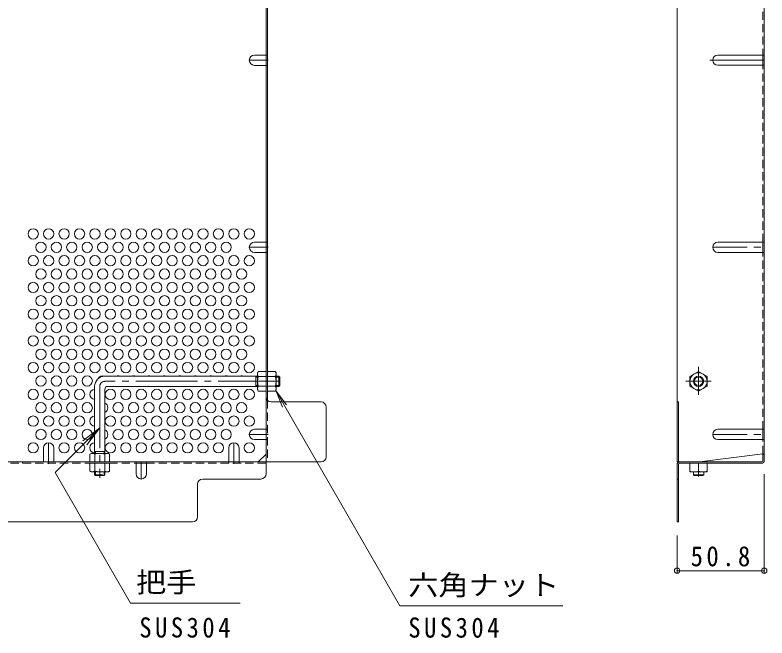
# Model space of a CAD drawing. Units: millimetres at full size, sheet at 1:4; details may follow other scales. Extents: x -950 to 1126, y -781 to 780.
# Drawn here: x 577 to 1015.4, y -68.3 to 294.9 of the extents above; entities that cross this region are included whole.
import ezdxf
from ezdxf.enums import TextEntityAlignment as Align

# ---------------------------------------------------------------- set-up
doc = ezdxf.new("R2010")
doc.units = ezdxf.units.MM
doc.header["$LTSCALE"] = 4
doc.header["$PDMODE"] = 32
doc.header["$PDSIZE"] = 3.2
for name, pattern in [('CHAIN1', [8, 5, -1, 1, -1]), ('CHAIN2', [12, 9, -1, 1, -1]), ('DASHED1', [1.8, 1.2, -0.6])]:
    doc.linetypes.add(name, pattern=pattern)
for name, color, linetype, lineweight in [('A-4_その他', 7, 'Continuous', 9), ('A-5_文字', 7, 'Continuous', 9), ('A-6_寸法', 2, 'Continuous', 9), ('A-7_ハッチ', 2, 'Continuous', 9), ('A-8_記号', 2, 'Continuous', 9), ('A-B_ﾊｯﾁ', 2, 'Continuous', 9)]:
    doc.layers.add(name, color=color, linetype=linetype, lineweight=lineweight)
doc.styles.add('ＭＳ ゴシック', font='')
doc.styles.get('ＭＳ ゴシック').set_extended_font_data('MS Gothic')

msp = doc.modelspace()

# ---------------------------------------------------------------- linework, layer by layer
at = {"layer": 'A-4_その他'}
for p, q in [((1013.81, -30.265), (1013.81, 27.159)), ((963.01, -30.265), (963.01, -8.641)), ((963.01, -29.065), (1013.81, -29.065))]:
    msp.add_line(p, q, dxfattribs=at)
for p in [(963.01, -29.065), (1013.81, -29.065)]:
    msp.add_point(p, dxfattribs=at)
at = {"layer": 'A-5_文字'}
for p, q in [((729.16, 75.609), (732.987, 66.37)), ((626.393, 54.174), (616.476, 46.565)), ((644.302, -47.956), (600.365, 28.146)), ((708.348, -47.956), (644.302, -47.956)), ((896.381, -49.571), (801.431, -49.571))]:
    msp.add_line(p, q, dxfattribs=at)
for points in [[(801.431, -49.571), (729.16, 75.609), (735.248, 67.675)], [(600.365, 28.146), (626.393, 54.174), (618.784, 44.257)]]:
    msp.add_lwpolyline(points, dxfattribs=at)
at = {"layer": 'A-6_寸法'}
for centre in [(587.593, 167.278), (596.593, 167.278), (605.593, 167.278), (614.593, 167.278), (623.593, 167.278), (632.593, 167.278), (641.593, 167.278), (650.593, 167.278), (659.593, 167.278), (668.593, 167.278), (677.593, 167.278), (686.593, 167.278), (695.593, 167.278), (704.593, 167.278), (713.593, 167.278), (592.093, 159.483), (601.093, 159.483), (610.093, 159.483), (619.093, 159.483), (628.093, 159.483), (637.093, 159.483), (646.093, 159.483), (655.093, 159.483), (664.093, 159.483), (673.093, 159.483), (682.093, 159.483), (691.093, 159.483), (700.093, 159.483), (587.593, 151.689), (596.593, 151.689), (605.593, 151.689), (614.593, 151.689), (623.593, 151.689), (632.593, 151.689), (641.593, 151.689), (650.593, 151.689), (659.593, 151.689), (668.593, 151.689), (677.593, 151.689), (686.593, 151.689), (695.593, 151.689), (704.593, 151.689), (713.593, 151.689), (592.093, 143.895), (601.093, 143.895), (610.093, 143.895), (619.093, 143.895), (628.093, 143.895), (637.093, 143.895), (646.093, 143.895), (655.093, 143.895), (664.093, 143.895), (673.093, 143.895), (682.093, 143.895), (691.093, 143.895), (700.093, 143.895), (709.093, 143.895), (587.593, 136.101), (596.593, 136.101), (605.593, 136.101), (614.593, 136.101), (623.593, 136.101), (632.593, 136.101), (641.593, 136.101), (650.593, 136.101), (659.593, 136.101), (668.593, 136.101), (677.593, 136.101), (686.593, 136.101), (695.593, 136.101), (704.593, 136.101), (713.593, 136.101), (592.093, 128.306), (601.093, 128.306), (610.093, 128.306), (619.093, 128.306), (628.093, 128.306), (637.093, 128.306), (646.093, 128.306), (655.093, 128.306), (664.093, 128.306), (673.093, 128.306), (682.093, 128.306), (691.093, 128.306), (700.093, 128.306), (709.093, 128.306), (587.593, 120.512), (596.593, 120.512), (605.593, 120.512), (614.593, 120.512), (623.593, 120.512), (632.593, 120.512), (641.593, 120.512), (650.593, 120.512), (659.593, 120.512), (668.593, 120.512), (677.593, 120.512), (686.593, 120.512), (695.593, 120.512), (704.593, 120.512), (713.593, 120.512), (592.093, 112.718), (601.093, 112.718), (610.093, 112.718), (619.093, 112.718), (628.093, 112.718), (637.093, 112.718), (646.093, 112.718), (655.093, 112.718), (664.093, 112.718), (673.093, 112.718), (682.093, 112.718), (691.093, 112.718), (700.093, 112.718), (709.093, 112.718), (587.593, 104.924), (596.593, 104.924), (605.593, 104.924), (614.593, 104.924), (623.593, 104.924), (632.593, 104.924), (641.593, 104.924), (650.593, 104.924), (659.593, 104.924), (668.593, 104.924), (677.593, 104.924), (686.593, 104.924), (695.593, 104.924), (704.593, 104.924), (713.593, 104.924), (592.093, 97.13), (601.093, 97.13), (610.093, 97.13), (619.093, 97.13), (628.093, 97.13), (637.093, 97.13), (646.093, 97.13), (655.093, 97.13), (664.093, 97.13), (673.093, 97.13), (682.093, 97.13), (691.093, 97.13), (700.093, 97.13), (709.093, 97.13), (587.593, 89.335), (596.593, 89.335), (605.593, 89.335), (614.593, 89.335), (623.593, 89.335), (632.593, 89.335), (641.593, 89.335), (650.593, 89.335), (659.593, 89.335), (668.593, 89.335), (677.593, 89.335), (686.593, 89.335), (695.593, 89.335), (704.593, 89.335), (713.593, 89.335), (592.093, 81.541), (601.093, 81.541), (610.093, 81.541), (619.093, 81.541), (587.593, 73.747), (596.593, 73.747), (605.593, 73.747), (614.593, 73.747), (632.593, 73.747), (641.593, 73.747), (650.593, 73.747), (659.593, 73.747), (668.593, 73.747), (677.593, 73.747), (686.593, 73.747), (695.593, 73.747), (704.593, 73.747), (713.593, 73.747), (592.093, 65.953), (601.093, 65.953), (610.093, 65.953), (619.093, 65.953), (637.093, 65.953), (646.093, 65.953), (655.093, 65.953), (664.093, 65.953), (673.093, 65.953), (682.093, 65.953), (691.093, 65.953), (700.093, 65.953), (709.093, 65.953), (587.593, 58.158), (596.593, 58.158), (605.593, 58.158), (614.593, 58.158), (632.593, 58.158), (641.593, 58.158), (650.593, 58.158), (659.593, 58.158), (668.593, 58.158), (677.593, 58.158), (686.593, 58.158), (695.593, 58.158), (704.593, 58.158), (713.593, 58.158), (592.093, 50.364), (601.093, 50.364), (610.093, 50.364), (619.093, 50.364), (637.093, 50.364), (646.093, 50.364), (655.093, 50.364), (664.093, 50.364), (673.093, 50.364), (682.093, 50.364), (691.093, 50.364), (700.093, 50.364), (587.593, 42.57), (605.593, 42.57), (614.593, 42.57), (632.593, 42.57), (641.593, 42.57), (650.593, 42.57), (659.593, 42.57), (668.593, 42.57), (677.593, 42.57), (686.593, 42.57), (695.593, 42.57), (713.593, 42.57)]:
    msp.add_circle(centre, 3, dxfattribs=at)
for centre, start, end in [((628.093, 81.541), 69.61755, 154.82208), ((637.093, 81.541), 69.91728, 110.08272), ((646.093, 81.541), 69.91728, 110.08272), ((655.093, 81.541), 69.91728, 110.08272), ((664.093, 81.541), 69.91728, 110.08272), ((673.093, 81.541), 69.91728, 110.08272), ((682.093, 81.541), 69.91728, 110.08272), ((691.093, 81.541), 69.91728, 110.08272), ((700.093, 81.541), 69.91728, 110.08272), ((709.093, 81.541), 69.91728, 110.08272), ((623.593, 73.747), 93.82255, 266.17745), ((628.093, 65.953), 295.67929, 64.32071), ((623.593, 58.158), 93.82255, 266.17745), ((628.093, 50.364), 295.67929, 64.32071), ((623.593, 42.57), 93.82255, 266.17745)]:
    msp.add_arc(centre, 3, start, end, dxfattribs=at)
at = {"layer": 'A-7_ハッチ'}
for p, q in [((723.393, 27.359), (723.393, 618.966)), ((963.01, 611.966), (963.01, 34.359)), ((1013.81, 611.166), (1013.81, 35.159)), ((724.193, 70.32), (724.193, 304.701)), ((1013.01, 271.606), (1013.01, 265.606)), ((1013.01, 156.485), (1013.01, 162.485)), ((755.397, 69.36), (726.393, 69.36)), ((758.397, 37.359), (758.397, 66.36)), ((963.01, 69.363), (963.81, 69.363)), ((963.81, 34.359), (963.81, 69.363)), ((1013.01, 47.365), (1013.01, 53.365)), ((718.781, 34.359), (723.393, 38.971)), ((976.01, 34.362), (1013.01, 38.974)), ((1013.01, 35.025), (1013.01, 38.974)), ((113.79, 34.359), (755.397, 34.359)), ((647.593, 33.559), (653.593, 33.559)), ((963.01, 34.359), (1012.343, 34.359)), ((963.81, 32.892), (963.81, -0.641)), ((964.477, 33.559), (1012.21, 33.559)), ((686.392, 24.359), (720.393, 24.359)), ((963.01, 24.359), (963.81, 24.359)), ((683.392, 2.359), (683.392, 21.359)), ((535.093, -0.641), (680.392, -0.641))]:
    msp.add_line(p, q, dxfattribs=at)
at = {"layer": 'A-7_ハッチ', "linetype": 'DASHED1'}
for p, q in [((1013.01, 162.485), (1013.01, 374.721)), ((723.393, 271.603), (724.193, 271.603)), ((723.393, 265.603), (724.193, 265.603)), ((723.393, 162.485), (724.193, 162.485)), ((723.393, 156.485), (724.193, 156.485)), ((1013.01, 53.365), (1013.01, 156.485)), ((724.193, 84.359), (723.393, 84.359)), ((724.193, 78.159), (723.393, 78.159)), ((724.193, 70.32), (724.193, 34.354)), ((723.393, 53.364), (724.193, 53.364)), ((723.393, 47.364), (724.193, 47.364)), ((1013.01, 38.974), (1013.01, 47.365)), ((221.593, 33.559), (647.593, 33.559)), ((581.393, 34.359), (581.393, 33.559)), ((653.593, 33.559), (723.393, 33.559)), ((701.593, 34.359), (701.593, 33.559)), ((707.593, 34.359), (707.593, 33.559))]:
    msp.add_line(p, q, dxfattribs=at)
at = {"layer": 'A-7_ハッチ'}
msp.add_lwpolyline([(963.01, 32.759), (963.01, -0.641), (963.81, -0.641)], dxfattribs=at)
for centre, radius, start, end in [((726.393, 72.36), 3, 180, 270), ((755.397, 66.36), 3, 0, 90), ((755.397, 37.359), 3, 270, 0), ((1012.21, 35.159), 1.6, 270, 0), ((1013.01, 38.174), 0.8, 0, 90), ((964.61, 32.759), 1.6, 90, 180), ((964.477, 32.892), 0.667, 90, 180), ((1012.343, 35.025), 0.667, 270, 0), ((720.393, 27.359), 3, 270, 0), ((686.392, 21.359), 3, 90, 180), ((680.392, 2.359), 3, 270, 0)]:
    msp.add_arc(centre, radius, start, end, dxfattribs=at)
at = {"layer": 'A-8_記号', "linetype": 'CHAIN1'}
for p, q in [((724.593, 268.603), (713.593, 268.603)), ((724.593, 159.485), (713.593, 159.485)), ((983.81, 159.485), (1013.81, 159.485)), ((724.593, 50.364), (713.593, 50.364)), ((983.81, 50.365), (1013.81, 50.365)), ((596.593, 33.159), (596.593, 45.509)), ((704.593, 33.159), (704.593, 45.509)), ((650.593, 34.359), (650.593, 24.359))]:
    msp.add_line(p, q, dxfattribs=at)
at = {"layer": 'A-8_記号'}
for p, q in [((716.593, 271.603), (723.393, 271.603)), ((986.81, 271.606), (1013.81, 271.606)), ((716.593, 265.603), (723.393, 265.603)), ((986.81, 265.606), (1013.81, 265.606)), ((716.593, 162.485), (723.393, 162.485)), ((986.81, 162.485), (1013.81, 162.485)), ((716.593, 156.485), (723.393, 156.485)), ((986.81, 156.485), (1013.81, 156.485)), ((716.593, 53.364), (723.393, 53.364)), ((986.81, 53.365), (1013.81, 53.365)), ((716.593, 47.364), (723.393, 47.364)), ((986.81, 47.365), (1013.81, 47.365)), ((593.593, 42.509), (593.593, 34.359)), ((599.593, 42.509), (599.593, 34.359)), ((701.593, 42.509), (701.593, 34.359)), ((707.593, 42.509), (707.593, 34.359)), ((647.593, 27.359), (647.593, 34.359)), ((653.593, 27.359), (653.593, 34.359))]:
    msp.add_line(p, q, dxfattribs=at)
at = {"layer": 'A-8_記号', "linetype": 'CHAIN2'}
msp.add_line((982.122, 268.605), (1013.81, 268.605), dxfattribs=at)
at = {"layer": 'A-8_記号'}
for centre, start, end in [((716.593, 268.603), 90, 270), ((986.81, 268.606), 90, 270), ((716.593, 159.485), 90, 270), ((986.81, 159.485), 90, 270), ((716.593, 50.364), 90, 270), ((986.81, 50.365), 90, 270), ((596.593, 42.509), 0, 180), ((704.593, 42.509), 0, 180), ((650.593, 27.359), 180, 0)]:
    msp.add_arc(centre, 3, start, end, dxfattribs=at)
at = {"layer": 'A-B_ﾊｯﾁ', "linetype": 'CHAIN1'}
for p, q in [((975.51, 89.887), (975.51, 73.379)), ((968.04, 81.359), (982.8, 81.359)), ((975.51, 25.876), (975.51, 28.937))]:
    msp.add_line(p, q, dxfattribs=at)
at = {"layer": 'A-B_ﾊｯﾁ', "color": 3}
for p, q in [((718.393, 84.359), (629.393, 84.359)), ((717.393, 78.359), (717.393, 84.359)), ((717.393, 83.859), (718.393, 83.859)), ((730.893, 84.359), (729.193, 84.359)), ((729.193, 83.859), (731.393, 83.859)), ((730.893, 78.359), (730.893, 84.359)), ((730.893, 84.359), (731.393, 83.859)), ((731.393, 78.859), (731.393, 83.859)), ((623.393, 78.359), (623.393, 39.359)), ((629.393, 76.859), (629.393, 39.359)), ((718.393, 78.359), (630.893, 78.359)), ((717.393, 78.859), (718.393, 78.859)), ((729.193, 78.859), (731.393, 78.859)), ((730.893, 78.359), (729.193, 78.359)), ((730.893, 78.359), (731.393, 78.859)), ((623.393, 40.359), (629.393, 40.359)), ((623.893, 40.359), (623.893, 39.359)), ((628.893, 40.359), (628.893, 39.359)), ((972.51, 28.562), (972.51, 26.862)), ((978.51, 26.862), (972.51, 26.862)), ((972.51, 26.862), (973.01, 26.362)), ((978.01, 26.362), (973.01, 26.362)), ((978.51, 26.862), (978.01, 26.362)), ((978.51, 28.562), (978.51, 26.862))]:
    msp.add_line(p, q, dxfattribs=at)
at = {"layer": 'A-B_ﾊｯﾁ'}
for p, q in [((718.393, 86.359), (718.826, 87.109)), ((718.393, 76.359), (718.393, 86.359)), ((723.393, 87.109), (718.826, 87.109)), ((718.826, 84.222), (723.393, 84.222)), ((723.393, 75.609), (723.393, 87.109)), ((724.193, 75.609), (724.193, 87.109)), ((724.193, 87.109), (728.76, 87.109)), ((728.76, 84.222), (724.193, 84.222)), ((729.193, 86.359), (728.76, 87.109)), ((729.193, 76.359), (729.193, 86.359)), ((975.51, 87.109), (970.51, 84.222)), ((970.51, 84.222), (970.51, 78.495)), ((718.393, 76.359), (718.826, 75.609)), ((718.826, 78.495), (723.393, 78.495)), ((723.393, 75.609), (718.826, 75.609)), ((728.76, 78.495), (724.193, 78.495)), ((724.193, 75.609), (728.76, 75.609)), ((729.193, 76.359), (728.76, 75.609)), ((975.51, 75.609), (970.51, 78.495)), ((975.51, 75.609), (980.51, 78.495)), ((621.393, 39.359), (620.643, 38.926)), ((620.643, 34.359), (620.643, 38.926)), ((621.393, 39.359), (631.393, 39.359)), ((623.53, 38.926), (623.53, 34.359)), ((629.256, 38.926), (629.256, 34.359)), ((631.393, 39.359), (632.143, 38.926)), ((632.143, 34.359), (632.143, 38.926)), ((620.643, 34.359), (632.143, 34.359)), ((980.51, 33.562), (970.51, 33.562)), ((970.51, 33.562), (970.51, 28.562)), ((975.51, 33.562), (975.51, 28.995)), ((980.51, 33.562), (980.51, 28.562)), ((980.51, 28.562), (970.51, 28.562))]:
    msp.add_line(p, q, dxfattribs=at)
at = {"layer": 'A-B_ﾊｯﾁ', "color": 3, "linetype": 'CHAIN2'}
for p, q in [((731.393, 81.359), (629.393, 81.359)), ((626.393, 78.359), (626.393, 25.126))]:
    msp.add_line(p, q, dxfattribs=at)
at = {"layer": 'A-B_ﾊｯﾁ', "linetype": 'DASHED1'}
for p, q in [((632.143, 33.559), (620.643, 33.559)), ((620.643, 33.559), (620.643, 28.992)), ((623.53, 28.992), (623.53, 33.559)), ((629.256, 28.992), (629.256, 33.559)), ((632.143, 33.559), (632.143, 28.992)), ((621.393, 28.559), (620.643, 28.992)), ((631.393, 28.559), (621.393, 28.559)), ((631.393, 28.559), (632.143, 28.992))]:
    msp.add_line(p, q, dxfattribs=at)
at = {"layer": 'A-B_ﾊｯﾁ', "color": 3, "linetype": 'DASHED1'}
for p, q in [((623.393, 26.859), (623.393, 28.559)), ((623.393, 26.859), (629.393, 26.859)), ((623.393, 26.859), (623.893, 26.359)), ((623.893, 28.559), (623.893, 26.359)), ((623.893, 26.359), (628.893, 26.359)), ((628.893, 28.559), (628.893, 26.359)), ((629.393, 26.859), (628.893, 26.359)), ((629.393, 26.859), (629.393, 28.559))]:
    msp.add_line(p, q, dxfattribs=at)
at = {"layer": 'A-B_ﾊｯﾁ'}
msp.add_lwpolyline([(975.51, 87.109), (980.51, 84.222), (980.51, 78.495)], dxfattribs=at)
for radius in [5, 3, 2.458]:
    msp.add_circle((975.51, 81.359), radius, dxfattribs=at)
at = {"layer": 'A-B_ﾊｯﾁ', "color": 3}
for centre, radius in [((629.393, 78.359), 6), ((630.893, 76.859), 1.5)]:
    msp.add_arc(centre, radius, 90, 180, dxfattribs=at)
at = {"layer": 'A-B_ﾊｯﾁ'}
for centre, radius, start, end in [((721.675, 85.464), 3.29, 149.99998, 176.07924), ((721.128, 85.699), 2.735, 180.2103, 212.68507), ((728.076, 81.359), 9.683, 162.79973, 197.20026), ((725.911, 85.464), 3.29, 3.92076, 30.00002), ((726.458, 85.699), 2.735, 327.31493, 359.7897), ((719.511, 81.359), 9.683, 342.79974, 17.20027), ((721.128, 77.019), 2.735, 147.31491, 179.78969), ((721.675, 77.253), 3.29, 183.92075, 210), ((726.458, 77.019), 2.735, 0.21031, 32.68509), ((725.911, 77.253), 3.29, 330, 356.07925), ((622.288, 36.077), 3.29, 93.92075, 120), ((622.053, 36.624), 2.735, 57.31491, 89.78969), ((626.393, 29.676), 9.683, 72.79973, 107.20026), ((630.733, 36.624), 2.735, 90.2103, 122.68507), ((630.498, 36.077), 3.29, 59.99998, 86.07924), ((973.01, 35.995), 7.433, 250.34634, 289.65367), ((978.01, 35.995), 7.433, 250.34634, 289.65367)]:
    msp.add_arc(centre, radius, start, end, dxfattribs=at)
at = {"layer": 'A-B_ﾊｯﾁ', "color": 3, "linetype": 'CHAIN2'}
msp.add_arc((629.393, 78.359), 3, 90, 180, dxfattribs=at)
at = {"layer": 'A-B_ﾊｯﾁ', "linetype": 'DASHED1'}
for centre, radius, start, end in [((622.288, 31.841), 3.29, 239.99998, 266.07924), ((622.053, 31.293), 2.735, 270.2103, 302.68507), ((626.393, 38.241), 9.683, 252.79973, 287.20026), ((630.733, 31.293), 2.735, 237.31491, 269.78969), ((630.498, 31.841), 3.29, 273.92075, 300)]:
    msp.add_arc(centre, radius, start, end, dxfattribs=at)

# ---------------------------------------------------------------- texts
at = {"layer": 'A-4_その他', "color": 2, "insert": (970.91, -26.665), "char_height": 11.73, "attachment_point": 7, "style": 'ＭＳ ゴシック'}
msp.add_mtext('\\T1.28;\\W0.9;50.8', dxfattribs=at)
at = {"layer": 'A-5_文字', "color": 2, "style": 'ＭＳ ゴシック', "width": 1.1}
for s, p in [('把手', (647.552, -45.222)), ('六角ナット', (806.286, -46.837))]:
    msp.add_text(s, height=11.73, dxfattribs=at).set_placement(p, align=Align.BOTTOM_LEFT)
at = {"layer": 'A-5_文字', "color": 2, "char_height": 11.73, "attachment_point": 7, "style": 'ＭＳ ゴシック'}
for insert in [(649.427, -68.236), (806.286, -68.295)]:
    msp.add_mtext('\\T1.28;\\W0.9;SUS304', dxfattribs=dict(at, insert=insert))

doc.saveas('drawing.dxf')
